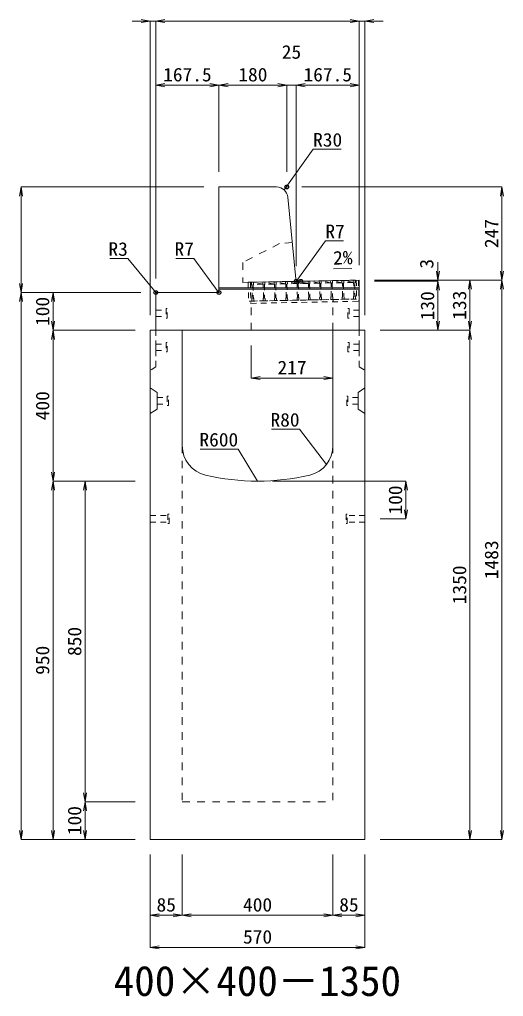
# Model space of a CAD drawing. Units: millimetres at full size; some dimension numbers follow another scale. Extents: x -18734 to 51600, y -18820 to 17820.
# Drawn here: x 37918 to 39203, y 10834 to 13424 of the extents above; entities that cross this region are included whole.
import ezdxf
from ezdxf.enums import TextEntityAlignment as Align

# ---------------------------------------------------------------- set-up
doc = ezdxf.new("R2010")
doc.units = ezdxf.units.MM
doc.header["$LTSCALE"] = 20
doc.header["$PDMODE"] = 32
doc.header["$PDSIZE"] = 10
doc.linetypes.add('USER1', pattern=[2, 1, -1])
doc.linetypes.add('USER2', pattern=[1.35, 0.75, -0.6])
for name, color, linetype, lineweight in [('インサート', 3, 'USER2', 9), ('グレーチング', 7, 'USER2', 5), ('受枠', 3, 'USER2', 9), ('寸法線', 7, 'Continuous', 13), ('引出線', 4, 'Continuous', 13), ('本体', 2, 'Continuous', 13), ('目地', 132, 'Continuous', 5)]:
    doc.layers.add(name, color=color, linetype=linetype, lineweight=lineweight)
doc.layers.add('作業エリア', color=11, linetype='Continuous')
doc.layers.add('文字', color=7, linetype='Continuous')
doc.styles.add('ＭＳ 明朝', font='')
doc.styles.get('ＭＳ 明朝').set_extended_font_data('MS Mincho')

# ---------------------------------------------------------------- blocks, each defined once
blk = doc.blocks.new('open_arrow')
at = {"color": 0, "linetype": 'Continuous', "lineweight": -2}
blk.add_lwpolyline([(7.5, 1.25), (0, 0), (7.5, -1.25)], dxfattribs=at)

msp = doc.modelspace()

# ---------------------------------------------------------------- linework, layer by layer
at = {"layer": 'インサート'}
for p, q in [((38280, 12653.5), (38307, 12653.5)), ((38280, 12653.5), (38280, 12636.5)), ((38310, 12657.5), (38307, 12657.5)), ((38307, 12657.5), (38307, 12632.5)), ((38310, 12632.5), (38310, 12657.5)), ((38790, 12657.5), (38793, 12657.5)), ((38790, 12632.5), (38790, 12657.5)), ((38793, 12657.5), (38793, 12632.5)), ((38820, 12653.5), (38793, 12653.5)), ((38820, 12653.5), (38820, 12636.5)), ((38280, 12636.5), (38307, 12636.5)), ((38307, 12632.5), (38310, 12632.5)), ((38793, 12632.5), (38790, 12632.5)), ((38820, 12636.5), (38793, 12636.5)), ((38280, 12563.5), (38307, 12563.5)), ((38280, 12563.5), (38280, 12546.5)), ((38310, 12567.5), (38307, 12567.5)), ((38307, 12567.5), (38307, 12542.5)), ((38310, 12542.5), (38310, 12567.5)), ((38790, 12567.5), (38793, 12567.5)), ((38790, 12542.5), (38790, 12567.5)), ((38793, 12567.5), (38793, 12542.5)), ((38820, 12563.5), (38793, 12563.5)), ((38820, 12563.5), (38820, 12546.5)), ((38280, 12546.5), (38307, 12546.5)), ((38307, 12542.5), (38310, 12542.5)), ((38793, 12542.5), (38790, 12542.5)), ((38820, 12546.5), (38793, 12546.5)), ((38283.2, 12421.5), (38310.2, 12421.5)), ((38283.2, 12421.5), (38283.2, 12404.5)), ((38313.2, 12425.5), (38310.2, 12425.5)), ((38310.2, 12425.5), (38310.2, 12400.5)), ((38313.2, 12400.5), (38313.2, 12425.5)), ((38786.8, 12425.5), (38789.8, 12425.5)), ((38786.8, 12400.5), (38786.8, 12425.5)), ((38789.8, 12425.5), (38789.8, 12400.5)), ((38816.8, 12421.5), (38789.8, 12421.5)), ((38816.8, 12421.5), (38816.8, 12404.5)), ((38283.2, 12404.5), (38310.2, 12404.5)), ((38310.2, 12400.5), (38313.2, 12400.5)), ((38789.8, 12400.5), (38786.8, 12400.5)), ((38816.8, 12404.5), (38789.8, 12404.5)), ((38265, 12108.5), (38312, 12108.5)), ((38265, 12108.5), (38265, 12091.5)), ((38315, 12112.5), (38312, 12112.5)), ((38312, 12112.5), (38312, 12087.5)), ((38315, 12087.5), (38315, 12112.5)), ((38788, 12112.5), (38785, 12112.5)), ((38785, 12112.5), (38785, 12087.5)), ((38788, 12087.5), (38788, 12112.5)), ((38835, 12108.5), (38788, 12108.5)), ((38835, 12091.5), (38835, 12108.5)), ((38265, 12091.5), (38312, 12091.5)), ((38312, 12087.5), (38315, 12087.5)), ((38785, 12087.5), (38788, 12087.5)), ((38835, 12091.5), (38788, 12091.5))]:
    msp.add_line(p, q, dxfattribs=at)
at = {"layer": 'グレーチング'}
for p, q in [((38533.97, 12727.46), (38808.92, 12732.79)), ((38564.08, 12722.05), (38538.97, 12727.56)), ((38564.08, 12722.05), (38539.08, 12721.56)), ((38594.07, 12722.63), (38568.96, 12728.14)), ((38594.07, 12722.63), (38569.08, 12722.14)), ((38624.07, 12723.21), (38598.96, 12728.72)), ((38624.07, 12723.21), (38599.07, 12722.72)), ((38654.06, 12723.79), (38628.95, 12729.3)), ((38654.06, 12723.79), (38629.07, 12723.3)), ((38684.06, 12724.37), (38658.95, 12729.88)), ((38684.06, 12724.37), (38659.06, 12723.88)), ((38714.05, 12724.95), (38688.94, 12730.46)), ((38714.05, 12724.95), (38689.06, 12724.46)), ((38744.05, 12725.53), (38718.93, 12731.04)), ((38744.05, 12725.53), (38719.05, 12725.05)), ((38774.04, 12726.11), (38748.93, 12731.62)), ((38774.04, 12726.11), (38749.05, 12725.63)), ((38804.04, 12726.69), (38778.92, 12732.2)), ((38804.04, 12726.69), (38779.04, 12726.21)), ((38534.94, 12677.47), (38809.89, 12682.79))]:
    msp.add_line(p, q, dxfattribs=at)
for points in [[(38533.97, 12727.46), (38538.97, 12727.56), (38539.08, 12721.56), (38538.1, 12720.54), (38538.8, 12684.55), (38539.82, 12683.57), (38539.94, 12677.57), (38534.94, 12677.47), (38534.82, 12683.47), (38535.8, 12684.49), (38535.1, 12720.48), (38534.09, 12721.47)], [(38568.8, 12685.13), (38569.81, 12684.15), (38569.93, 12678.15), (38564.93, 12678.05), (38564.82, 12684.05), (38565.8, 12685.07), (38565.1, 12721.07), (38564.08, 12722.05), (38563.96, 12728.04), (38568.96, 12728.14), (38569.08, 12722.14), (38568.1, 12721.12)], [(38598.79, 12685.71), (38599.81, 12684.73), (38599.92, 12678.73), (38594.93, 12678.63), (38594.81, 12684.63), (38595.79, 12685.65), (38595.09, 12721.65), (38594.07, 12722.63), (38593.96, 12728.62), (38598.96, 12728.72), (38599.07, 12722.72), (38598.09, 12721.7)], [(38628.78, 12686.29), (38629.8, 12685.31), (38629.92, 12679.31), (38624.92, 12679.21), (38624.8, 12685.21), (38625.78, 12686.23), (38625.09, 12722.23), (38624.07, 12723.21), (38623.95, 12729.21), (38628.95, 12729.3), (38629.07, 12723.3), (38628.09, 12722.28)], [(38658.78, 12686.87), (38659.8, 12685.89), (38659.91, 12679.89), (38654.91, 12679.8), (38654.8, 12685.79), (38655.78, 12686.81), (38655.08, 12722.81), (38654.06, 12723.79), (38653.95, 12729.79), (38658.95, 12729.88), (38659.06, 12723.88), (38658.08, 12722.86)], [(38685.77, 12687.39), (38685.08, 12723.39), (38684.06, 12724.37), (38683.94, 12730.37), (38688.94, 12730.46), (38689.06, 12724.46), (38688.08, 12723.45), (38688.77, 12687.45), (38689.79, 12686.47), (38689.91, 12680.47), (38684.91, 12680.38), (38684.79, 12686.37)], [(38715.77, 12687.97), (38715.07, 12723.97), (38714.05, 12724.95), (38713.94, 12730.95), (38718.93, 12731.04), (38719.05, 12725.05), (38718.07, 12724.03), (38718.77, 12688.03), (38719.79, 12687.05), (38719.9, 12681.05), (38714.9, 12680.96), (38714.79, 12686.96)], [(38749.05, 12725.63), (38748.06, 12724.61), (38748.76, 12688.61), (38749.78, 12687.63), (38749.9, 12681.63), (38744.9, 12681.54), (38744.78, 12687.54), (38745.76, 12688.56), (38745.07, 12724.55), (38744.05, 12725.53), (38743.93, 12731.53), (38748.93, 12731.62)], [(38779.04, 12726.21), (38778.06, 12725.19), (38778.76, 12689.19), (38779.78, 12688.21), (38779.89, 12682.21), (38774.89, 12682.12), (38774.78, 12688.12), (38775.76, 12689.14), (38775.06, 12725.13), (38774.04, 12726.11), (38773.92, 12732.11), (38778.92, 12732.2)], [(38804.89, 12682.7), (38804.77, 12688.7), (38805.75, 12689.72), (38805.05, 12725.71), (38804.04, 12726.69), (38803.92, 12732.69), (38808.92, 12732.79), (38809.03, 12726.79), (38808.05, 12725.77), (38808.75, 12689.77), (38809.77, 12688.79), (38809.89, 12682.79)]]:
    msp.add_lwpolyline(points, close=True, dxfattribs=at)
at = {"layer": '作業エリア'}
for p in [(38627.5, 12980), (38652.5, 12730), (38665, 12730), (38280, 12700), (38447.5, 12700)]:
    msp.add_point(p, dxfattribs=at)
at = {"layer": '受枠'}
for p, q in [((38524.97, 12727.29), (38817.92, 12732.96)), ((38524.97, 12727.29), (38525.94, 12677.3)), ((38530.97, 12727.41), (38532.05, 12671.42)), ((38811.92, 12732.84), (38812.89, 12682.85)), ((38817.92, 12732.96), (38819, 12676.97)), ((38812.89, 12682.85), (38525.94, 12677.3)), ((38532.05, 12671.42), (38819, 12676.97))]:
    msp.add_line(p, q, dxfattribs=at)
at = {"layer": '受枠', "linetype": 'Continuous'}
msp.add_line((38750.9, 12681.65), (38751.01, 12675.65), dxfattribs=at)
at = {"layer": '寸法線'}
for p, q in [((38328, 13419.95), (38217, 13419.95)), ((38265, 12640), (38265, 13419.95)), ((38280, 13419.95), (38820, 13419.95)), ((38280, 12737), (38280, 13419.95)), ((38280, 12737), (38280, 13419.95)), ((38772, 13419.95), (38883, 13419.95)), ((38820, 12773), (38820, 13419.95)), ((38820, 12773), (38820, 13419.95)), ((38835, 12640), (38835, 13419.95)), ((38280, 13249.95), (38447.5, 13249.95)), ((38280, 12737), (38280, 13249.95)), ((38447.5, 13020), (38447.5, 13249.95)), ((38447.5, 13249.95), (38627.5, 13249.95)), ((38447.5, 13020), (38447.5, 13249.95)), ((38579.5, 13249.95), (38700.5, 13249.95)), ((38627.5, 13020), (38627.5, 13249.95)), ((38627.5, 13020), (38627.5, 13249.95)), ((38652.5, 12770), (38652.5, 13249.95)), ((38652.5, 13249.95), (38820, 13249.95)), ((38652.5, 12770), (38652.5, 13249.95)), ((38820, 12773), (38820, 13249.95)), ((37922.06, 12980), (37922.06, 12700)), ((38407.5, 12980), (37922.06, 12980)), ((38667.5, 12980), (39198.78, 12980)), ((39198.78, 12980), (39198.78, 12733)), ((39028.78, 12781), (39028.78, 12682)), ((38860, 12733), (39028.78, 12733)), ((38860, 12733), (39113.78, 12733)), ((38860, 12733), (39198.78, 12733)), ((38860, 12733), (39198.78, 12733)), ((38860, 12730), (39028.78, 12730)), ((38860, 12730), (39028.78, 12730)), ((39028.78, 12730), (39028.78, 12600)), ((39113.78, 12733), (39113.78, 12600)), ((39198.78, 12733), (39198.78, 11250)), ((38240, 12700), (37922.06, 12700)), ((37922.06, 11250), (37922.06, 12700)), ((38240, 12700), (37922.06, 12700)), ((38007.06, 12600), (38007.06, 12700)), ((38240, 12700), (38007.06, 12700)), ((38007.06, 12600), (38007.06, 12200)), ((38225, 12600), (38007.06, 12600)), ((38225, 12600), (38007.06, 12600)), ((38875, 12600), (39028.78, 12600)), ((38875, 12600), (39113.78, 12600)), ((38875, 12600), (39113.78, 12600)), ((39113.78, 12600), (39113.78, 11250)), ((38533, 12560), (38533, 12473.33)), ((38533, 12473.33), (38750, 12473.33)), ((38225, 12200), (38007.06, 12200)), ((38007.06, 11250), (38007.06, 12200)), ((38225, 12200), (38007.06, 12200)), ((38092.06, 12200), (38092.06, 11350)), ((38225, 12200), (38092.06, 12200)), ((38590, 12200), (38943.78, 12200)), ((38943.78, 12200), (38943.78, 12100)), ((38875, 12100), (38943.78, 12100)), ((38225, 11350), (38092.06, 11350)), ((38092.06, 11350), (38092.06, 11250)), ((38225, 11350), (38092.06, 11350)), ((38225, 11250), (37922.06, 11250)), ((38225, 11250), (38007.06, 11250)), ((38225, 11250), (38092.06, 11250)), ((38875, 11250), (39113.78, 11250)), ((38875, 11250), (39198.78, 11250)), ((38265, 11210), (38265, 11048.84)), ((38265, 11210), (38265, 10963.84)), ((38350, 11210), (38350, 11048.84)), ((38350, 11210), (38350, 11048.84)), ((38750, 11210), (38750, 11048.84)), ((38750, 11210), (38750, 11048.84)), ((38835, 11210), (38835, 11048.84)), ((38835, 11210), (38835, 10963.84)), ((38265, 11048.84), (38350, 11048.84)), ((38350, 11048.84), (38750, 11048.84)), ((38750, 11048.84), (38835, 11048.84)), ((38265, 10963.84), (38835, 10963.84))]:
    msp.add_line(p, q, dxfattribs=at)
at = {"layer": '引出線'}
for points in [[(38620.48, 12972.24), (38697.4, 13079.93), (38772.08, 13079.93)], [(38654.14, 12731.81), (38730, 12837.02), (38777.93, 12837.02)], [(38280.88, 12699.12), (38205.62, 12790.3), (38157.89, 12790.3)], [(38445.45, 12702.05), (38380.97, 12790.3), (38333.04, 12790.3)], [(38751.14, 12763.26), (38799.85, 12764.23), (38751.11, 12763.26)], [(38732.76, 12244.42), (38661.5, 12337.53), (38586.83, 12337.53)], [(38550, 12200), (38498.63, 12284.75), (38397.63, 12284.75)]]:
    msp.add_lwpolyline(points, dxfattribs=at)
at = {"layer": '本体'}
for p, q in [((38447.5, 12980), (38447.5, 12707)), ((38600.35, 12980), (38447.5, 12980)), ((38651.87, 12736.3), (38630.2, 12952.99)), ((38665, 12730), (38658.83, 12730)), ((38665, 12730), (38820, 12733)), ((38820, 12600), (38820, 12733)), ((38280, 12697), (38280, 12600)), ((38440.5, 12700), (38283, 12700)), ((38265, 12600), (38265, 11250)), ((38350, 12600), (38265, 12600)), ((38820, 12600), (38280, 12600)), ((38350, 12600), (38350, 12294.04)), ((38750, 12294.04), (38750, 12600)), ((38835, 12600), (38750, 12600)), ((38835, 11250), (38835, 12600)), ((38265, 11250), (38835, 11250))]:
    msp.add_line(p, q, dxfattribs=at)
at = {"layer": '本体', "linetype": 'USER1'}
for p, q in [((38608, 12830), (38511, 12780)), ((38642.2, 12833), (38608, 12830)), ((38511, 12780), (38511, 12727.02)), ((38511, 12727.02), (38665, 12730)), ((38533, 12600), (38533, 12677.44)), ((38750, 12600), (38750, 12681.64))]:
    msp.add_line(p, q, dxfattribs=at)
at = {"layer": '本体', "linetype": 'USER2', "lineweight": 9}
for p, q in [((38280, 12600), (38280, 12503)), ((38820, 12600), (38820, 12503)), ((38280, 12503), (38265, 12493.5)), ((38820, 12503), (38835, 12493.5))]:
    msp.add_line(p, q, dxfattribs=at)
at = {"layer": '本体', "lineweight": 9}
for p, q in [((38265, 12447), (38283.2, 12435.5)), ((38283.2, 12435.5), (38283.2, 12390.5)), ((38835, 12447), (38816.8, 12435.5)), ((38816.8, 12435.5), (38816.8, 12390.5)), ((38265, 12379), (38283.2, 12390.5)), ((38835, 12379), (38816.8, 12390.5))]:
    msp.add_line(p, q, dxfattribs=at)
at = {"layer": '本体', "linetype": 'USER1', "lineweight": 15}
for p, q in [((38350, 12294.04), (38350, 11350)), ((38750, 12294.04), (38750, 11350)), ((38350, 11350), (38750, 11350))]:
    msp.add_line(p, q, dxfattribs=at)
at = {"layer": '本体'}
for centre, radius, start, end in [((38600.35, 12950), 30, 5.71059, 90), ((38658.83, 12737), 7, 185.71059, 270), ((38283, 12697), 3, 90, 180), ((38440.5, 12707), 7, 270, 0), ((38430, 12294.04), 80, 180, 256.65764), ((38670, 12294.04), 80, 283.34236, 0), ((38550, 12800), 600, 256.65764, 283.34236)]:
    msp.add_arc(centre, radius, start, end, dxfattribs=at)
at = {"layer": '目地'}
for p, q in [((38820, 12713), (38447.5, 12713)), ((38820, 12709), (38447.5, 12709))]:
    msp.add_line(p, q, dxfattribs=at)

# ---------------------------------------------------------------- block references
at = {"layer": '寸法線', "xscale": 3.2, "yscale": 3.2}
for p, rotation in [((38265, 13419.95), 180), ((38820, 13419.95), 180), ((38820, 13419.95), 180), ((38447.5, 13249.95), 180), ((38627.5, 13249.95), 180), ((38627.5, 13249.95), 180), ((38820, 13249.95), 180), ((37922.06, 12980), 270), ((39198.78, 12980), 270), ((39028.78, 12733), 90), ((39198.78, 12733), 90), ((37922.06, 12700), 90), ((39028.78, 12730), 270), ((39028.78, 12730), 270), ((39113.78, 12733), 270), ((39198.78, 12733), 270), ((37922.06, 12700), 270), ((38007.06, 12700), 270), ((38007.06, 12600), 90), ((39028.78, 12600), 90), ((39113.78, 12600), 90), ((38007.06, 12600), 270), ((39113.78, 12600), 270), ((38750, 12473.33), 180), ((38007.06, 12200), 90), ((38007.06, 12200), 270), ((38092.06, 12200), 270), ((38943.78, 12200), 270), ((38943.78, 12100), 90), ((38092.06, 11350), 90), ((38092.06, 11350), 270), ((37922.06, 11250), 90), ((38007.06, 11250), 90), ((38092.06, 11250), 90), ((39113.78, 11250), 90), ((39198.78, 11250), 90), ((38350, 11048.84), 180), ((38750, 11048.84), 180), ((38835, 11048.84), 180), ((38835, 10963.84), 180)]:
    msp.add_blockref('open_arrow', p, dxfattribs=dict(at, rotation=rotation))
for p in [(38280, 13419.95), (38280, 13419.95), (38835, 13419.95), (38280, 13249.95), (38447.5, 13249.95), (38652.5, 13249.95), (38652.5, 13249.95), (38533, 12473.33), (38265, 11048.84), (38350, 11048.84), (38750, 11048.84), (38265, 10963.84)]:
    msp.add_blockref('open_arrow', p, dxfattribs=at)
at = {"layer": '引出線', "xscale": 0.0533, "yscale": 0.0533}
for p, rotation in [((38620.48, 12972.24), 54.5), ((38751.14, 12763.26), 1.1), ((38654.14, 12731.81), 54.2), ((38280.88, 12699.12), 129.5), ((38445.45, 12702.05), 126.2), ((38732.76, 12244.42), 127.4), ((38550, 12200), 121.2)]:
    msp.add_blockref('open_arrow', p, dxfattribs=dict(at, rotation=rotation))

# ---------------------------------------------------------------- texts
at = {"layer": '寸法線', "style": 'ＭＳ 明朝', "width": 1.05}
for s, p in [('25', (38640, 13337.95)), ('167.5', (38363.75, 13277.95)), ('180', (38537.5, 13277.95)), ('167.5', (38736.25, 13277.95)), ('217', (38641.5, 12501.33)), ('85', (38307.5, 11076.84)), ('400', (38550, 11076.84)), ('85', (38792.5, 11076.84)), ('570', (38550, 10991.84))]:
    msp.add_text(s, height=36.03, dxfattribs=at).set_placement(p, align=Align.MIDDLE_CENTER)
for s, p in [('247', (39170.78, 12856.5)), ('3', (38998.78, 12776.34)), ('130', (39000.78, 12665)), ('133', (39085.78, 12666.5)), ('100', (37979.06, 12650)), ('400', (37979.06, 12400)), ('100', (38915.78, 12150)), ('1483', (39170.78, 11991.5)), ('1350', (39085.78, 11925)), ('850', (38064.06, 11775)), ('950', (37979.06, 11725)), ('100', (38064.06, 11300))]:
    msp.add_text(s, height=36.03, rotation=90, dxfattribs=at).set_placement(p, align=Align.MIDDLE_CENTER)
at = {"layer": '引出線', "style": 'ＭＳ 明朝', "width": 1.05}
for s, p in [('R30', (38697.4, 13123.13)), ('R7', (38730, 12880.22))]:
    msp.add_text(s, height=36.03, dxfattribs=at).set_placement(p, align=Align.TOP_LEFT)
for s, p in [('R3', (38205.62, 12833.5)), ('R7', (38380.97, 12833.5)), ('R80', (38661.5, 12380.73)), ('R600', (38498.63, 12327.95))]:
    msp.add_text(s, height=36.03, dxfattribs=at).set_placement(p, align=Align.TOP_RIGHT)
msp.add_text('2%', height=36.03, rotation=1.146, dxfattribs=at).set_placement((38750.17, 12810.15), align=Align.TOP_LEFT)
at = {"layer": '文字', "style": 'ＭＳ 明朝'}
msp.add_text('400×400－1350', height=80.06, dxfattribs=at).set_placement((38549.52, 10875.03), align=Align.MIDDLE_CENTER)

doc.saveas('drawing.dxf')
